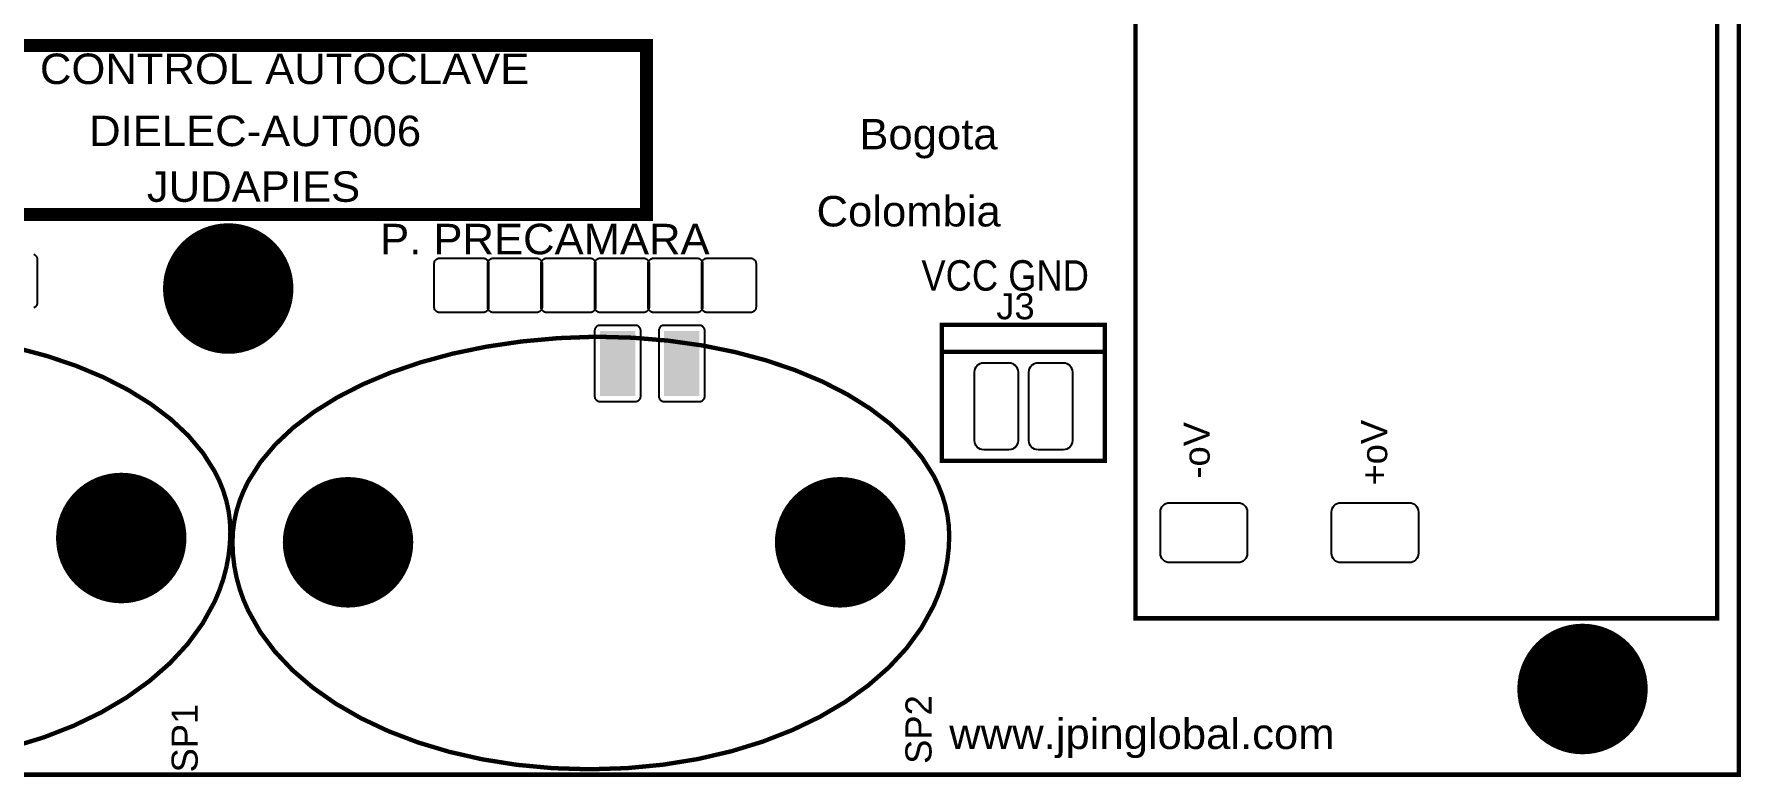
# Model space of a CAD drawing. Header units: inches. Extents: x -3.34 to 3.34, y -1.57 to 1.57.
# Drawn here: x 0.197 to 3.337, y -1.575 to -0.21 of the extents above; entities that cross this region are included whole.
import ezdxf

# ---------------------------------------------------------------- set-up
doc = ezdxf.new("R2010")
doc.units = ezdxf.units.IN
doc.layers.get('0').update_dxf_attribs({"linetype": 'CONTINUOUS'})

# ---------------------------------------------------------------- blocks, each defined once
blk = doc.blocks.new('RPAD')
blk.add_trace([(-0.5, -0.5), (-0.5, 0.5), (0.5, -0.5), (0.5, 0.5)])
blk = doc.blocks.new('EPAD')
at = {"const_width": 0.5}
blk.add_lwpolyline([(-0.25, 0, 1), (0.25, 0, 1)], format="xyb", close=True, dxfattribs=at)

msp = doc.modelspace()

# ---------------------------------------------------------------- linework, layer by layer
for points, const_width in [([(-3.332118, -1.570866), (3.333236, -1.570866), (3.333236, 1.570866), (-3.332118, 1.570866), (-3.332118, -1.570866)], 0.008), ([(-3.332118, -1.570866), (3.333236, -1.570866), (3.333236, 1.570866), (-3.332118, 1.570866), (-3.332118, -1.570866)], 0.008), ([(-3.332118, -1.570866), (3.333236, -1.570866), (3.333236, 1.570866), (-3.332118, 1.570866), (-3.332118, -1.570866)], 0.008), ([(2.223, -1.283465), (3.293866, -1.283465), (3.293866, 0.779528), (2.223, 0.779528), (2.223, -1.283465)], 0.008), ([(2.223, -1.283465), (3.293866, -1.283465), (3.293866, 0.779528), (2.223, 0.779528), (2.223, -1.283465)], 0.008), ([(2.223, -1.283465), (3.293866, -1.283465), (3.293866, 0.779528), (2.223, 0.779528), (2.223, -1.283465)], 0.008), ([(0.063552, -0.541193), (1.323394, -0.541193), (1.323394, -0.230169), (0.063552, -0.230169), (0.063552, -0.541193)], 0.024), ([(0.063552, -0.541193), (1.323394, -0.541193), (1.323394, -0.230169), (0.063552, -0.230169), (0.063552, -0.541193)], 0.024), ([(0.063552, -0.541193), (1.323394, -0.541193), (1.323394, -0.230169), (0.063552, -0.230169), (0.063552, -0.541193)], 0.024), ([(1.867094, -0.993701), (2.167094, -0.993701), (2.167094, -0.743701), (1.867094, -0.743701), (1.867094, -0.993701)], 0.008), ([(1.867094, -0.993701), (2.167094, -0.993701), (2.167094, -0.743701), (1.867094, -0.743701), (1.867094, -0.993701)], 0.008), ([(1.867094, -0.993701), (2.167094, -0.993701), (2.167094, -0.743701), (1.867094, -0.743701), (1.867094, -0.993701)], 0.008), ([(0.156532, -1.520043), (0.214493, -1.502239), (0.269002, -1.481016), (0.319757, -1.456572), (0.366455, -1.429103), (0.408793, -1.398805), (0.446467, -1.365875), (0.479177, -1.330509), (0.506619, -1.292904), (0.528489, -1.253255), (0.53724, -1.232726), (0.544485, -1.21176), (0.550186, -1.190381), (0.554305, -1.168615), (0.556804, -1.146485), (0.557646, -1.124016), (0.556819, -1.104845), (0.554365, -1.085963), (0.550319, -1.067392), (0.54472, -1.049152), (0.537604, -1.031263), (0.529009, -1.013748), (0.50753, -0.979919), (0.480578, -0.947833), (0.448453, -0.917659), (0.41145, -0.889562), (0.369869, -0.863712), (0.324005, -0.840275), (0.274157, -0.819419), (0.220621, -0.801312), (0.163695, -0.786121)], 0.008), ([(0.156532, -1.520043), (0.214493, -1.502239), (0.269002, -1.481016), (0.319757, -1.456572), (0.366455, -1.429103), (0.408793, -1.398805), (0.446467, -1.365875), (0.479177, -1.330509), (0.506619, -1.292904), (0.528489, -1.253255), (0.53724, -1.232726), (0.544485, -1.21176), (0.550186, -1.190381), (0.554305, -1.168615), (0.556804, -1.146485), (0.557646, -1.124016), (0.556819, -1.104845), (0.554365, -1.085963), (0.550319, -1.067392), (0.54472, -1.049152), (0.537604, -1.031263), (0.529009, -1.013748), (0.50753, -0.979919), (0.480578, -0.947833), (0.448453, -0.917659), (0.41145, -0.889562), (0.369869, -0.863712), (0.324005, -0.840275), (0.274157, -0.819419), (0.220621, -0.801312), (0.163695, -0.786121)], 0.008), ([(0.156532, -1.520043), (0.214493, -1.502239), (0.269002, -1.481016), (0.319757, -1.456572), (0.366455, -1.429103), (0.408793, -1.398805), (0.446467, -1.365875), (0.479177, -1.330509), (0.506619, -1.292904), (0.528489, -1.253255), (0.53724, -1.232726), (0.544485, -1.21176), (0.550186, -1.190381), (0.554305, -1.168615), (0.556804, -1.146485), (0.557646, -1.124016), (0.556819, -1.104845), (0.554365, -1.085963), (0.550319, -1.067392), (0.54472, -1.049152), (0.537604, -1.031263), (0.529009, -1.013748), (0.50753, -0.979919), (0.480578, -0.947833), (0.448453, -0.917659), (0.41145, -0.889562), (0.369869, -0.863712), (0.324005, -0.840275), (0.274157, -0.819419), (0.220621, -0.801312), (0.163695, -0.786121)], 0.008), ([(1.230874, -0.765748), (1.161032, -0.76833), (1.093531, -0.774489), (1.028669, -0.784061), (0.966744, -0.796879), (0.908057, -0.812778), (0.852906, -0.831593), (0.801588, -0.853157), (0.754404, -0.877307), (0.711652, -0.903876), (0.67363, -0.932698), (0.640639, -0.963609), (0.612975, -0.996444), (0.590939, -1.031035), (0.582125, -1.048939), (0.574829, -1.067219), (0.56909, -1.085856), (0.564944, -1.104829), (0.562429, -1.124118), (0.561583, -1.143701), (0.562419, -1.165551), (0.564904, -1.187072), (0.568998, -1.20824), (0.574665, -1.22903), (0.581867, -1.249419), (0.590566, -1.269383), (0.612306, -1.30794), (0.639584, -1.344511), (0.672099, -1.378904), (0.70955, -1.410927), (0.751635, -1.440391), (0.798055, -1.467104), (0.848508, -1.490876), (0.902693, -1.511514), (0.960309, -1.528828), (1.021054, -1.542627), (1.08463, -1.55272), (1.150733, -1.558916), (1.219063, -1.561024), (1.287802, -1.558856), (1.354302, -1.552485), (1.418257, -1.542106), (1.479367, -1.527917), (1.537328, -1.510113), (1.591837, -1.48889), (1.642592, -1.464446), (1.689289, -1.436977), (1.731627, -1.406679), (1.769302, -1.373749), (1.802012, -1.338383), (1.829453, -1.300778), (1.851323, -1.261129), (1.860075, -1.2406), (1.86732, -1.219634), (1.873021, -1.198255), (1.87714, -1.176489), (1.879639, -1.154359), (1.88048, -1.13189), (1.879654, -1.112719), (1.877199, -1.093837), (1.873154, -1.075266), (1.867555, -1.057026), (1.860439, -1.039137), (1.851844, -1.021622), (1.830364, -0.987793), (1.803413, -0.955707), (1.771287, -0.925533), (1.734285, -0.897436), (1.692704, -0.871586), (1.64684, -0.848149), (1.596991, -0.827293), (1.543456, -0.809186), (1.48653, -0.793995), (1.426511, -0.781889), (1.363698, -0.773033), (1.298386, -0.767597), (1.230874, -0.765748)], 0.008), ([(1.230874, -0.765748), (1.161032, -0.76833), (1.093531, -0.774489), (1.028669, -0.784061), (0.966744, -0.796879), (0.908057, -0.812778), (0.852906, -0.831593), (0.801588, -0.853157), (0.754404, -0.877307), (0.711652, -0.903876), (0.67363, -0.932698), (0.640639, -0.963609), (0.612975, -0.996444), (0.590939, -1.031035), (0.582125, -1.048939), (0.574829, -1.067219), (0.56909, -1.085856), (0.564944, -1.104829), (0.562429, -1.124118), (0.561583, -1.143701), (0.562419, -1.165551), (0.564904, -1.187072), (0.568998, -1.20824), (0.574665, -1.22903), (0.581867, -1.249419), (0.590566, -1.269383), (0.612306, -1.30794), (0.639584, -1.344511), (0.672099, -1.378904), (0.70955, -1.410927), (0.751635, -1.440391), (0.798055, -1.467104), (0.848508, -1.490876), (0.902693, -1.511514), (0.960309, -1.528828), (1.021054, -1.542627), (1.08463, -1.55272), (1.150733, -1.558916), (1.219063, -1.561024), (1.287802, -1.558856), (1.354302, -1.552485), (1.418257, -1.542106), (1.479367, -1.527917), (1.537328, -1.510113), (1.591837, -1.48889), (1.642592, -1.464446), (1.689289, -1.436977), (1.731627, -1.406679), (1.769302, -1.373749), (1.802012, -1.338383), (1.829453, -1.300778), (1.851323, -1.261129), (1.860075, -1.2406), (1.86732, -1.219634), (1.873021, -1.198255), (1.87714, -1.176489), (1.879639, -1.154359), (1.88048, -1.13189), (1.879654, -1.112719), (1.877199, -1.093837), (1.873154, -1.075266), (1.867555, -1.057026), (1.860439, -1.039137), (1.851844, -1.021622), (1.830364, -0.987793), (1.803413, -0.955707), (1.771287, -0.925533), (1.734285, -0.897436), (1.692704, -0.871586), (1.64684, -0.848149), (1.596991, -0.827293), (1.543456, -0.809186), (1.48653, -0.793995), (1.426511, -0.781889), (1.363698, -0.773033), (1.298386, -0.767597), (1.230874, -0.765748)], 0.008), ([(1.230874, -0.765748), (1.161032, -0.76833), (1.093531, -0.774489), (1.028669, -0.784061), (0.966744, -0.796879), (0.908057, -0.812778), (0.852906, -0.831593), (0.801588, -0.853157), (0.754404, -0.877307), (0.711652, -0.903876), (0.67363, -0.932698), (0.640639, -0.963609), (0.612975, -0.996444), (0.590939, -1.031035), (0.582125, -1.048939), (0.574829, -1.067219), (0.56909, -1.085856), (0.564944, -1.104829), (0.562429, -1.124118), (0.561583, -1.143701), (0.562419, -1.165551), (0.564904, -1.187072), (0.568998, -1.20824), (0.574665, -1.22903), (0.581867, -1.249419), (0.590566, -1.269383), (0.612306, -1.30794), (0.639584, -1.344511), (0.672099, -1.378904), (0.70955, -1.410927), (0.751635, -1.440391), (0.798055, -1.467104), (0.848508, -1.490876), (0.902693, -1.511514), (0.960309, -1.528828), (1.021054, -1.542627), (1.08463, -1.55272), (1.150733, -1.558916), (1.219063, -1.561024), (1.287802, -1.558856), (1.354302, -1.552485), (1.418257, -1.542106), (1.479367, -1.527917), (1.537328, -1.510113), (1.591837, -1.48889), (1.642592, -1.464446), (1.689289, -1.436977), (1.731627, -1.406679), (1.769302, -1.373749), (1.802012, -1.338383), (1.829453, -1.300778), (1.851323, -1.261129), (1.860075, -1.2406), (1.86732, -1.219634), (1.873021, -1.198255), (1.87714, -1.176489), (1.879639, -1.154359), (1.88048, -1.13189), (1.879654, -1.112719), (1.877199, -1.093837), (1.873154, -1.075266), (1.867555, -1.057026), (1.860439, -1.039137), (1.851844, -1.021622), (1.830364, -0.987793), (1.803413, -0.955707), (1.771287, -0.925533), (1.734285, -0.897436), (1.692704, -0.871586), (1.64684, -0.848149), (1.596991, -0.827293), (1.543456, -0.809186), (1.48653, -0.793995), (1.426511, -0.781889), (1.363698, -0.773033), (1.298386, -0.767597), (1.230874, -0.765748)], 0.008), ([(1.867094, -0.793701), (2.167094, -0.793701)], 0.008), ([(1.867094, -0.793701), (2.167094, -0.793701)], 0.008), ([(1.867094, -0.793701), (2.167094, -0.793701)], 0.008)]:
    msp.add_lwpolyline(points, dxfattribs=dict(const_width=const_width))
msp.add_lwpolyline([(0.196069, -0.614157), (0.196946, -0.614572), (0.19777, -0.615067), (0.198537, -0.615636), (0.199243, -0.616276), (0.199883, -0.616983), (0.200453, -0.61775), (0.200947, -0.618574), (0.201362, -0.61945), (0.201693, -0.620374), (0.201935, -0.621341), (0.202083, -0.622346), (0.202134, -0.623386), (0.202134, -0.703386), (0.202083, -0.704425), (0.201935, -0.70543), (0.201693, -0.706397), (0.201362, -0.707321), (0.200947, -0.708198), (0.200453, -0.709022), (0.199883, -0.709789), (0.199243, -0.710495), (0.198537, -0.711135), (0.19777, -0.711705), (0.196946, -0.7122), (0.196069, -0.712614)])
for points in [[(1.022843, -0.72126), (0.942843, -0.72126), (0.941803, -0.721209), (0.940798, -0.721061), (0.939831, -0.720819), (0.938907, -0.720488), (0.938031, -0.720074), (0.937207, -0.719579), (0.936439, -0.719009), (0.935733, -0.718369), (0.935093, -0.717663), (0.934524, -0.716896), (0.934029, -0.716072), (0.933614, -0.715195), (0.933283, -0.714271), (0.933041, -0.713304), (0.932893, -0.712299), (0.932843, -0.71126), (0.932843, -0.63126), (0.932893, -0.63022), (0.933041, -0.629215), (0.933283, -0.628248), (0.933614, -0.627324), (0.934029, -0.626448), (0.934524, -0.625624), (0.935093, -0.624857), (0.935733, -0.62415), (0.936439, -0.62351), (0.937207, -0.622941), (0.938031, -0.622446), (0.938907, -0.622031), (0.939831, -0.621701), (0.940798, -0.621459), (0.941803, -0.62131), (0.942843, -0.62126), (1.022843, -0.62126), (1.023882, -0.62131), (1.024887, -0.621459), (1.025854, -0.621701), (1.026778, -0.622031), (1.027654, -0.622446), (1.028478, -0.622941), (1.029246, -0.62351), (1.029952, -0.62415), (1.030592, -0.624857), (1.031161, -0.625624), (1.031656, -0.626448), (1.032071, -0.627324), (1.032402, -0.628248), (1.032644, -0.629215), (1.032792, -0.63022), (1.032843, -0.63126), (1.032843, -0.71126), (1.032792, -0.712299), (1.032644, -0.713304), (1.032402, -0.714271), (1.032071, -0.715195), (1.031656, -0.716072), (1.031161, -0.716896), (1.030592, -0.717663), (1.029952, -0.718369), (1.029246, -0.719009), (1.028478, -0.719579), (1.027654, -0.720074), (1.026778, -0.720488), (1.025854, -0.720819), (1.024887, -0.721061), (1.023882, -0.721209), (1.022843, -0.72126)], [(1.121268, -0.72126), (1.041268, -0.72126), (1.040228, -0.721209), (1.039223, -0.721061), (1.038256, -0.720819), (1.037332, -0.720488), (1.036456, -0.720074), (1.035632, -0.719579), (1.034864, -0.719009), (1.034158, -0.718369), (1.033518, -0.717663), (1.032949, -0.716896), (1.032454, -0.716072), (1.032039, -0.715195), (1.031709, -0.714271), (1.031467, -0.713304), (1.031318, -0.712299), (1.031268, -0.71126), (1.031268, -0.63126), (1.031318, -0.63022), (1.031467, -0.629215), (1.031709, -0.628248), (1.032039, -0.627324), (1.032454, -0.626448), (1.032949, -0.625624), (1.033518, -0.624857), (1.034158, -0.62415), (1.034864, -0.62351), (1.035632, -0.622941), (1.036456, -0.622446), (1.037332, -0.622031), (1.038256, -0.621701), (1.039223, -0.621459), (1.040228, -0.62131), (1.041268, -0.62126), (1.121268, -0.62126), (1.122307, -0.62131), (1.123312, -0.621459), (1.124279, -0.621701), (1.125203, -0.622031), (1.12608, -0.622446), (1.126904, -0.622941), (1.127671, -0.62351), (1.128377, -0.62415), (1.129017, -0.624857), (1.129587, -0.625624), (1.130081, -0.626448), (1.130496, -0.627324), (1.130827, -0.628248), (1.131069, -0.629215), (1.131217, -0.63022), (1.131268, -0.63126), (1.131268, -0.71126), (1.131217, -0.712299), (1.131069, -0.713304), (1.130827, -0.714271), (1.130496, -0.715195), (1.130081, -0.716072), (1.129587, -0.716896), (1.129017, -0.717663), (1.128377, -0.718369), (1.127671, -0.719009), (1.126904, -0.719579), (1.12608, -0.720074), (1.125203, -0.720488), (1.124279, -0.720819), (1.123312, -0.721061), (1.122307, -0.721209), (1.121268, -0.72126)], [(1.219693, -0.72126), (1.139693, -0.72126), (1.138654, -0.721209), (1.137648, -0.721061), (1.136681, -0.720819), (1.135757, -0.720488), (1.134881, -0.720074), (1.134057, -0.719579), (1.133289, -0.719009), (1.132583, -0.718369), (1.131943, -0.717663), (1.131374, -0.716896), (1.13088, -0.716072), (1.130465, -0.715195), (1.130134, -0.714271), (1.129892, -0.713304), (1.129743, -0.712299), (1.129693, -0.71126), (1.129693, -0.63126), (1.129743, -0.63022), (1.129892, -0.629215), (1.130134, -0.628248), (1.130465, -0.627324), (1.13088, -0.626448), (1.131374, -0.625624), (1.131943, -0.624857), (1.132583, -0.62415), (1.133289, -0.62351), (1.134057, -0.622941), (1.134881, -0.622446), (1.135757, -0.622031), (1.136681, -0.621701), (1.137648, -0.621459), (1.138654, -0.62131), (1.139693, -0.62126), (1.219693, -0.62126), (1.220732, -0.62131), (1.221737, -0.621459), (1.222704, -0.621701), (1.223628, -0.622031), (1.224505, -0.622446), (1.225329, -0.622941), (1.226096, -0.62351), (1.226802, -0.62415), (1.227443, -0.624857), (1.228012, -0.625624), (1.228506, -0.626448), (1.228921, -0.627324), (1.229252, -0.628248), (1.229494, -0.629215), (1.229643, -0.63022), (1.229693, -0.63126), (1.229693, -0.71126), (1.229643, -0.712299), (1.229494, -0.713304), (1.229252, -0.714271), (1.228921, -0.715195), (1.228506, -0.716072), (1.228012, -0.716896), (1.227443, -0.717663), (1.226802, -0.718369), (1.226096, -0.719009), (1.225329, -0.719579), (1.224505, -0.720074), (1.223628, -0.720488), (1.222704, -0.720819), (1.221737, -0.721061), (1.220732, -0.721209), (1.219693, -0.72126)], [(1.318118, -0.72126), (1.238118, -0.72126), (1.237079, -0.721209), (1.236074, -0.721061), (1.235107, -0.720819), (1.234183, -0.720488), (1.233306, -0.720074), (1.232482, -0.719579), (1.231715, -0.719009), (1.231009, -0.718369), (1.230369, -0.717663), (1.229799, -0.716896), (1.229305, -0.716072), (1.22889, -0.715195), (1.228559, -0.714271), (1.228317, -0.713304), (1.228169, -0.712299), (1.228118, -0.71126), (1.228118, -0.63126), (1.228169, -0.63022), (1.228317, -0.629215), (1.228559, -0.628248), (1.22889, -0.627324), (1.229305, -0.626448), (1.229799, -0.625624), (1.230369, -0.624857), (1.231009, -0.62415), (1.231715, -0.62351), (1.232482, -0.622941), (1.233306, -0.622446), (1.234183, -0.622031), (1.235107, -0.621701), (1.236074, -0.621459), (1.237079, -0.62131), (1.238118, -0.62126), (1.318118, -0.62126), (1.319157, -0.62131), (1.320163, -0.621459), (1.32113, -0.621701), (1.322054, -0.622031), (1.32293, -0.622446), (1.323754, -0.622941), (1.324522, -0.62351), (1.325228, -0.62415), (1.325868, -0.624857), (1.326437, -0.625624), (1.326931, -0.626448), (1.327346, -0.627324), (1.327677, -0.628248), (1.327919, -0.629215), (1.328068, -0.63022), (1.328118, -0.63126), (1.328118, -0.71126), (1.328068, -0.712299), (1.327919, -0.713304), (1.327677, -0.714271), (1.327346, -0.715195), (1.326931, -0.716072), (1.326437, -0.716896), (1.325868, -0.717663), (1.325228, -0.718369), (1.324522, -0.719009), (1.323754, -0.719579), (1.32293, -0.720074), (1.322054, -0.720488), (1.32113, -0.720819), (1.320163, -0.721061), (1.319157, -0.721209), (1.318118, -0.72126)], [(1.416543, -0.72126), (1.336543, -0.72126), (1.335504, -0.721209), (1.334499, -0.721061), (1.333532, -0.720819), (1.332608, -0.720488), (1.331731, -0.720074), (1.330907, -0.719579), (1.33014, -0.719009), (1.329434, -0.718369), (1.328794, -0.717663), (1.328224, -0.716896), (1.32773, -0.716072), (1.327315, -0.715195), (1.326984, -0.714271), (1.326742, -0.713304), (1.326594, -0.712299), (1.326543, -0.71126), (1.326543, -0.63126), (1.326594, -0.63022), (1.326742, -0.629215), (1.326984, -0.628248), (1.327315, -0.627324), (1.32773, -0.626448), (1.328224, -0.625624), (1.328794, -0.624857), (1.329434, -0.62415), (1.33014, -0.62351), (1.330907, -0.622941), (1.331731, -0.622446), (1.332608, -0.622031), (1.333532, -0.621701), (1.334499, -0.621459), (1.335504, -0.62131), (1.336543, -0.62126), (1.416543, -0.62126), (1.417583, -0.62131), (1.418588, -0.621459), (1.419555, -0.621701), (1.420479, -0.622031), (1.421355, -0.622446), (1.422179, -0.622941), (1.422947, -0.62351), (1.423653, -0.62415), (1.424293, -0.624857), (1.424862, -0.625624), (1.425357, -0.626448), (1.425772, -0.627324), (1.426102, -0.628248), (1.426344, -0.629215), (1.426493, -0.63022), (1.426543, -0.63126), (1.426543, -0.71126), (1.426493, -0.712299), (1.426344, -0.713304), (1.426102, -0.714271), (1.425772, -0.715195), (1.425357, -0.716072), (1.424862, -0.716896), (1.424293, -0.717663), (1.423653, -0.718369), (1.422947, -0.719009), (1.422179, -0.719579), (1.421355, -0.720074), (1.420479, -0.720488), (1.419555, -0.720819), (1.418588, -0.721061), (1.417583, -0.721209), (1.416543, -0.72126)], [(1.514969, -0.72126), (1.434969, -0.72126), (1.433929, -0.721209), (1.432924, -0.721061), (1.431957, -0.720819), (1.431033, -0.720488), (1.430157, -0.720074), (1.429333, -0.719579), (1.428565, -0.719009), (1.427859, -0.718369), (1.427219, -0.717663), (1.42665, -0.716896), (1.426155, -0.716072), (1.42574, -0.715195), (1.425409, -0.714271), (1.425167, -0.713304), (1.425019, -0.712299), (1.424969, -0.71126), (1.424969, -0.63126), (1.425019, -0.63022), (1.425167, -0.629215), (1.425409, -0.628248), (1.42574, -0.627324), (1.426155, -0.626448), (1.42665, -0.625624), (1.427219, -0.624857), (1.427859, -0.62415), (1.428565, -0.62351), (1.429333, -0.622941), (1.430157, -0.622446), (1.431033, -0.622031), (1.431957, -0.621701), (1.432924, -0.621459), (1.433929, -0.62131), (1.434969, -0.62126), (1.514969, -0.62126), (1.516008, -0.62131), (1.517013, -0.621459), (1.51798, -0.621701), (1.518904, -0.622031), (1.51978, -0.622446), (1.520604, -0.622941), (1.521372, -0.62351), (1.522078, -0.62415), (1.522718, -0.624857), (1.523287, -0.625624), (1.523782, -0.626448), (1.524197, -0.627324), (1.524528, -0.628248), (1.52477, -0.629215), (1.524918, -0.63022), (1.524969, -0.63126), (1.524969, -0.71126), (1.524918, -0.712299), (1.52477, -0.713304), (1.524528, -0.714271), (1.524197, -0.715195), (1.523782, -0.716072), (1.523287, -0.716896), (1.522718, -0.717663), (1.522078, -0.718369), (1.521372, -0.719009), (1.520604, -0.719579), (1.51978, -0.720074), (1.518904, -0.720488), (1.51798, -0.720819), (1.517013, -0.721061), (1.516008, -0.721209), (1.514969, -0.72126)], [(1.302854, -0.744961), (1.237854, -0.744961), (1.236815, -0.745011), (1.23581, -0.745159), (1.234843, -0.745402), (1.233919, -0.745732), (1.233043, -0.746147), (1.232219, -0.746642), (1.231451, -0.747211), (1.230745, -0.747851), (1.230105, -0.748557), (1.229535, -0.749325), (1.229041, -0.750149), (1.228626, -0.751025), (1.228295, -0.751949), (1.228053, -0.752916), (1.227905, -0.753921), (1.227854, -0.754961), (1.227854, -0.874961), (1.227905, -0.876), (1.228053, -0.877005), (1.228295, -0.877972), (1.228626, -0.878896), (1.229041, -0.879772), (1.229535, -0.880596), (1.230105, -0.881364), (1.230745, -0.88207), (1.231451, -0.88271), (1.232219, -0.88328), (1.233043, -0.883774), (1.233919, -0.884189), (1.234843, -0.88452), (1.23581, -0.884762), (1.236815, -0.88491), (1.237854, -0.884961), (1.302854, -0.884961), (1.303894, -0.88491), (1.304899, -0.884762), (1.305866, -0.88452), (1.30679, -0.884189), (1.307666, -0.883774), (1.30849, -0.88328), (1.309258, -0.88271), (1.309964, -0.88207), (1.310604, -0.881364), (1.311173, -0.880596), (1.311668, -0.879772), (1.312083, -0.878896), (1.312413, -0.877972), (1.312656, -0.877005), (1.312804, -0.876), (1.312854, -0.874961), (1.312854, -0.754961), (1.312804, -0.753921), (1.312656, -0.752916), (1.312413, -0.751949), (1.312083, -0.751025), (1.311668, -0.750149), (1.311173, -0.749325), (1.310604, -0.748557), (1.309964, -0.747851), (1.309258, -0.747211), (1.30849, -0.746642), (1.307666, -0.746147), (1.30679, -0.745732), (1.305866, -0.745402), (1.304899, -0.745159), (1.303894, -0.745011), (1.302854, -0.744961)], [(1.420854, -0.744961), (1.355854, -0.744961), (1.354815, -0.745011), (1.35381, -0.745159), (1.352843, -0.745402), (1.351919, -0.745732), (1.351043, -0.746147), (1.350219, -0.746642), (1.349451, -0.747211), (1.348745, -0.747851), (1.348105, -0.748557), (1.347535, -0.749325), (1.347041, -0.750149), (1.346626, -0.751025), (1.346295, -0.751949), (1.346053, -0.752916), (1.345905, -0.753921), (1.345854, -0.754961), (1.345854, -0.874961), (1.345905, -0.876), (1.346053, -0.877005), (1.346295, -0.877972), (1.346626, -0.878896), (1.347041, -0.879772), (1.347535, -0.880596), (1.348105, -0.881364), (1.348745, -0.88207), (1.349451, -0.88271), (1.350219, -0.88328), (1.351043, -0.883774), (1.351919, -0.884189), (1.352843, -0.88452), (1.35381, -0.884762), (1.354815, -0.88491), (1.355854, -0.884961), (1.420854, -0.884961), (1.421894, -0.88491), (1.422899, -0.884762), (1.423866, -0.88452), (1.42479, -0.884189), (1.425666, -0.883774), (1.42649, -0.88328), (1.427258, -0.88271), (1.427964, -0.88207), (1.428604, -0.881364), (1.429173, -0.880596), (1.429668, -0.879772), (1.430083, -0.878896), (1.430413, -0.877972), (1.430656, -0.877005), (1.430804, -0.876), (1.430854, -0.874961), (1.430854, -0.754961), (1.430804, -0.753921), (1.430656, -0.752916), (1.430413, -0.751949), (1.430083, -0.751025), (1.429668, -0.750149), (1.429173, -0.749325), (1.428604, -0.748557), (1.427964, -0.747851), (1.427258, -0.747211), (1.42649, -0.746642), (1.425666, -0.746147), (1.42479, -0.745732), (1.423866, -0.745402), (1.422899, -0.745159), (1.421894, -0.745011), (1.420854, -0.744961)], [(1.944094, -0.813701), (1.990094, -0.813701), (1.99357, -0.814039), (1.996785, -0.815012), (1.999676, -0.816558), (2.00218, -0.818615), (2.004237, -0.82112), (2.005783, -0.824011), (2.006756, -0.827225), (2.007094, -0.830701), (2.007094, -0.956701), (2.006756, -0.960177), (2.005783, -0.963391), (2.004237, -0.966282), (2.00218, -0.968787), (1.999676, -0.970843), (1.996785, -0.972389), (1.99357, -0.973363), (1.990094, -0.973701), (1.944094, -0.973701), (1.940619, -0.973363), (1.937404, -0.972389), (1.934513, -0.970843), (1.932009, -0.968787), (1.929952, -0.966282), (1.928406, -0.963391), (1.927433, -0.960177), (1.927094, -0.956701), (1.927094, -0.830701), (1.927433, -0.827225), (1.928406, -0.824011), (1.929952, -0.82112), (1.932009, -0.818615), (1.934513, -0.816558), (1.937404, -0.815012), (1.940619, -0.814039), (1.944094, -0.813701)], [(2.044094, -0.813701), (2.090094, -0.813701), (2.09357, -0.814039), (2.096785, -0.815012), (2.099676, -0.816558), (2.10218, -0.818615), (2.104237, -0.82112), (2.105783, -0.824011), (2.106756, -0.827225), (2.107094, -0.830701), (2.107094, -0.956701), (2.106756, -0.960177), (2.105783, -0.963391), (2.104237, -0.966282), (2.10218, -0.968787), (2.099676, -0.970843), (2.096785, -0.972389), (2.09357, -0.973363), (2.090094, -0.973701), (2.044094, -0.973701), (2.040619, -0.973363), (2.037404, -0.972389), (2.034513, -0.970843), (2.032009, -0.968787), (2.029952, -0.966282), (2.028406, -0.963391), (2.027433, -0.960177), (2.027094, -0.956701), (2.027094, -0.830701), (2.027433, -0.827225), (2.028406, -0.824011), (2.029952, -0.82112), (2.032009, -0.818615), (2.034513, -0.816558), (2.037404, -0.815012), (2.040619, -0.814039), (2.044094, -0.813701)], [(2.268984, -1.163984), (2.268984, -1.087984), (2.269322, -1.084508), (2.270296, -1.081294), (2.271842, -1.078403), (2.273898, -1.075898), (2.276403, -1.073842), (2.279294, -1.072296), (2.282508, -1.071322), (2.285984, -1.070984), (2.411984, -1.070984), (2.41546, -1.071322), (2.418674, -1.072296), (2.421565, -1.073842), (2.42407, -1.075898), (2.426127, -1.078403), (2.427673, -1.081294), (2.428646, -1.084508), (2.428984, -1.087984), (2.428984, -1.163984), (2.428646, -1.16746), (2.427673, -1.170674), (2.426127, -1.173565), (2.42407, -1.17607), (2.421565, -1.178127), (2.418674, -1.179673), (2.41546, -1.180646), (2.411984, -1.180984), (2.285984, -1.180984), (2.282508, -1.180646), (2.279294, -1.179673), (2.276403, -1.178127), (2.273898, -1.17607), (2.271842, -1.173565), (2.270296, -1.170674), (2.269322, -1.16746), (2.268984, -1.163984)], [(2.583945, -1.163984), (2.583945, -1.087984), (2.584283, -1.084508), (2.585256, -1.081294), (2.586802, -1.078403), (2.588859, -1.075898), (2.591364, -1.073842), (2.594255, -1.072296), (2.597469, -1.071322), (2.600945, -1.070984), (2.726945, -1.070984), (2.730421, -1.071322), (2.733635, -1.072296), (2.736526, -1.073842), (2.739031, -1.075898), (2.741087, -1.078403), (2.742633, -1.081294), (2.743607, -1.084508), (2.743945, -1.087984), (2.743945, -1.163984), (2.743607, -1.16746), (2.742633, -1.170674), (2.741087, -1.173565), (2.739031, -1.17607), (2.736526, -1.178127), (2.733635, -1.179673), (2.730421, -1.180646), (2.726945, -1.180984), (2.600945, -1.180984), (2.597469, -1.180646), (2.594255, -1.179673), (2.591364, -1.178127), (2.588859, -1.17607), (2.586802, -1.173565), (2.585256, -1.170674), (2.584283, -1.16746), (2.583945, -1.163984)]]:
    msp.add_lwpolyline(points, close=True)

# ---------------------------------------------------------------- block references
for name, p, xscale, yscale in [('EPAD', (0.553709, -0.677165), 0.24, 0.24), ('RPAD', (1.270354, -0.814961), 0.065, 0.12), ('RPAD', (1.388354, -0.814961), 0.065, 0.12), ('EPAD', (0.356858, -1.135827), 0.24, 0.24), ('EPAD', (0.774181, -1.143701), 0.24, 0.24), ('EPAD', (1.679693, -1.143701), 0.24, 0.24), ('EPAD', (3.045835, -1.413386), 0.24, 0.24)]:
    msp.add_blockref(name, p, dxfattribs=dict(xscale=xscale, yscale=yscale))

# ---------------------------------------------------------------- texts
for s, height, width, p in [('CONTROL AUTOCLAVE', 0.056, 1.071429, (0.207252, -0.301189)), ('CONTROL AUTOCLAVE', 0.056, 1.071429, (0.207252, -0.301189)), ('CONTROL AUTOCLAVE', 0.056, 1.071429, (0.207252, -0.301189)), ('DIELEC-AUT006', 0.056, 1.071429, (0.297803, -0.415362)), ('DIELEC-AUT006', 0.056, 1.071429, (0.297803, -0.415362)), ('DIELEC-AUT006', 0.056, 1.071429, (0.297803, -0.415362)), ('Bogota', 0.056, 1.071429, (1.715126, -0.421268)), ('Bogota', 0.056, 1.071429, (1.715126, -0.421268)), ('Bogota', 0.056, 1.071429, (1.715126, -0.421268)), ('JUDAPIES', 0.056, 1.071429, (0.404102, -0.517724)), ('JUDAPIES', 0.056, 1.071429, (0.404102, -0.517724)), ('JUDAPIES', 0.056, 1.071429, (0.404102, -0.517724)), ('Colombia', 0.056, 1.071429, (1.636386, -0.563)), ('Colombia', 0.056, 1.071429, (1.636386, -0.563)), ('Colombia', 0.056, 1.071429, (1.636386, -0.563)), ('P. PRECAMARA', 0.056, 1.071429, (0.833236, -0.614181)), ('P. PRECAMARA', 0.056, 1.071429, (0.833236, -0.614181)), ('P. PRECAMARA', 0.056, 1.071429, (0.833236, -0.614181)), ('VCC GND', 0.056, 0.892857, (1.829299, -0.68111)), ('VCC GND', 0.056, 0.892857, (1.829299, -0.68111)), ('VCC GND', 0.056, 0.892857, (1.829299, -0.68111)), ('J3', 0.048, 1.041667, (1.967094, -0.733701)), ('J3', 0.048, 1.041667, (1.967094, -0.733701)), ('J3', 0.048, 1.041667, (1.967094, -0.733701)), ('www.jpinglobal.com', 0.056, 1.071429, (1.88048, -1.52363)), ('www.jpinglobal.com', 0.056, 1.071429, (1.88048, -1.52363)), ('www.jpinglobal.com', 0.056, 1.071429, (1.88048, -1.52363))]:
    msp.add_text(s, height=height, dxfattribs=dict(width=width)).set_placement(p)
at = {"text_generation_flag": 2, "width": 1.041667}
for s, p in [('Vo-', (2.359685, -0.922543)), ('Vo-', (2.359685, -0.922543)), ('Vo-', (2.359685, -0.922543)), ('Vo+', (2.686457, -0.918606)), ('Vo+', (2.686457, -0.918606)), ('Vo+', (2.686457, -0.918606))]:
    msp.add_text(s, height=0.048, rotation=-270, dxfattribs=at).set_placement(p)
at = {"width": 1.041667}
for s, p in [('SP1', (0.497535, -1.566843)), ('SP1', (0.497535, -1.566843)), ('SP1', (0.497535, -1.566843)), ('SP2', (1.847929, -1.551094)), ('SP2', (1.847929, -1.551094)), ('SP2', (1.847929, -1.551094))]:
    msp.add_text(s, height=0.048, rotation=90, dxfattribs=at).set_placement(p)

doc.saveas('drawing.dxf')
